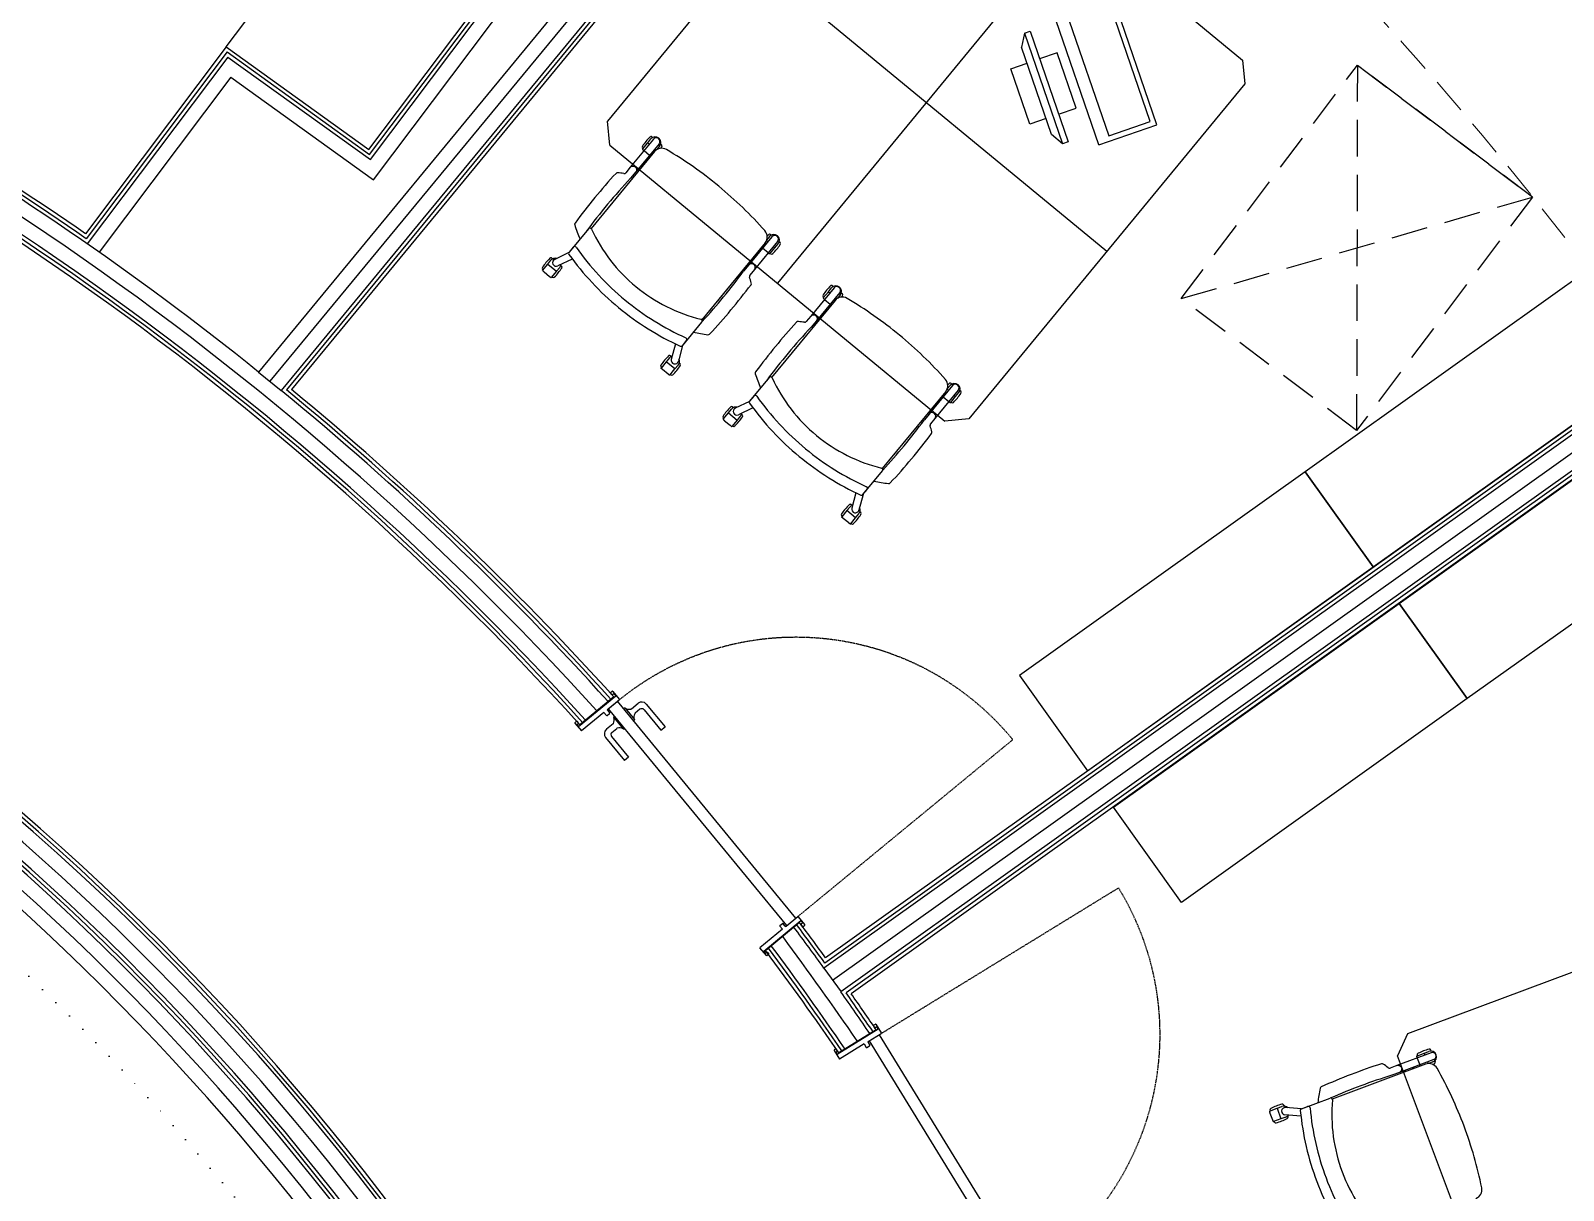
# Model space of a CAD drawing. Header units: millimetres. Extents: x 132785 to 150483, y 90225 to 103753.
# Drawn here: x 136300 to 136823, y 93785 to 94182 of the extents above; entities that cross this region are included whole.
import ezdxf

# ---------------------------------------------------------------- set-up
doc = ezdxf.new("R2010")
doc.units = ezdxf.units.MM
doc.linetypes.add('061-GZM-AP-100$0$HIDDEN', pattern=[0.375, 0.25, -0.125])
doc.linetypes.add('DOT', pattern=[6.35, 0, -6.35])
doc.layers.add('061-GZM-AP-100$0$A-kapi', color=2, linetype='Continuous')
doc.layers.add('061-GZM-AP-100$0$A-kiris', color=252, linetype='Continuous', lineweight=0)

msp = doc.modelspace()

# ---------------------------------------------------------------- linework, layer by layer
at = {"color": 253}
for p, q in [((136633.517, 94375.514), (136377.448, 94064.877)), ((136366.421, 94176.031), (136511.018, 94367.917)), ((136641.233, 94369.153), (136385.21, 94058.572)), ((136642.198, 94368.358), (136386.971, 94058.743)), ((136643.162, 94367.563), (136388.731, 94058.913)), ((136415.155, 94141.005), (136558.937, 94331.809)), ((136415.418, 94139.276), (136560.687, 94332.055)), ((136415.681, 94137.548), (136562.438, 94332.301)), ((136416.732, 94130.635), (136569.44, 94333.285)), ((136591.129, 94265.139), (136496.735, 94150.63)), ((136599.294, 94265.925), (136713.803, 94171.531)), ((136656.549, 94218.728), (136554.776, 94095.268)), ((136667.392, 94106.112), (136543.932, 94207.884)), ((136684.533, 94149.403), (136668.699, 94195.457)), ((136664.674, 94142.575), (136648.84, 94188.629)), ((136639.253, 94180.733), (136638.263, 94175.921)), ((136639.253, 94180.733), (136641.144, 94181.383)), ((136639.253, 94180.733), (136652.258, 94142.906)), ((136641.144, 94181.383), (136654.149, 94143.556)), ((136366.421, 94176.031), (136318.295, 94112.165)), ((136366.684, 94174.303), (136318.57, 94110.453)), ((136366.947, 94172.574), (136318.845, 94108.74)), ((136366.421, 94176.031), (136415.155, 94141.005)), ((136366.684, 94174.303), (136415.418, 94139.276)), ((136366.947, 94172.574), (136415.681, 94137.548)), ((136648.519, 94146.092), (136638.263, 94175.921)), ((136713.803, 94171.531), (136714.589, 94163.366)), ((136367.998, 94165.661), (136322.946, 94105.874)), ((136367.998, 94165.661), (136416.732, 94130.635)), ((136714.589, 94163.366), (136620.195, 94048.857)), ((136497.522, 94142.465), (136496.735, 94150.63)), ((136664.674, 94142.575), (136684.533, 94149.403)), ((136497.522, 94142.465), (136612.031, 94048.071)), ((136512.439, 94144.524), (136504.478, 94134.867)), ((136514.368, 94142.934), (136506.407, 94133.277)), ((136508.729, 94141.086), (136510.487, 94143.218)), ((136508.74, 94141.418), (136508.896, 94141.289)), ((136510.487, 94143.218), (136511.584, 94144.549)), ((136510.487, 94143.218), (136511.007, 94142.788)), ((136511.92, 94145.276), (136512.203, 94145.043)), ((136512.937, 94141.198), (136513.413, 94140.805)), ((136514.555, 94142.1), (136513.575, 94140.911)), ((136514.922, 94142.801), (136515.204, 94142.569)), ((136652.258, 94142.906), (136648.519, 94146.092)), ((136654.149, 94143.556), (136652.258, 94142.906)), ((136512.776, 94140.217), (136491.108, 94113.931)), ((136509.214, 94140.573), (136511.104, 94139.015)), ((136504.495, 94134.888), (136502.946, 94133.009)), ((136506.424, 94133.298), (136504.628, 94131.119)), ((136507.655, 94134.79), (136507.722, 94134.087)), ((136552.95, 94111.129), (136544.99, 94101.472)), ((136551.519, 94109.393), (136551.043, 94109.786)), ((136552.096, 94111.153), (136551.116, 94109.965)), ((136552.714, 94111.648), (136552.432, 94111.88)), ((136483.528, 94105.719), (136478.689, 94103.4)), ((136550.587, 94109.048), (136528.919, 94082.762)), ((136554.88, 94109.539), (136546.919, 94099.882)), ((136547.583, 94105.404), (136548.325, 94105.518)), ((136551.616, 94105.62), (136549.726, 94107.178)), ((136552.212, 94105.242), (136553.969, 94107.373)), ((136552.535, 94105.315), (136552.379, 94105.444)), ((136553.969, 94107.373), (136553.448, 94107.803)), ((136553.969, 94107.373), (136555.066, 94108.704)), ((136555.716, 94109.173), (136555.434, 94109.406)), ((136474.556, 94099.629), (136476.313, 94101.761)), ((136474.566, 94099.961), (136474.723, 94099.832)), ((136476.313, 94101.761), (136477.41, 94103.092)), ((136476.313, 94101.761), (136479.284, 94099.312)), ((136479.284, 94099.312), (136477.526, 94097.18)), ((136477.747, 94103.819), (136478.029, 94103.587)), ((136480.381, 94100.643), (136479.284, 94099.312)), ((136484.702, 94103.509), (136479.769, 94101.145)), ((136480.748, 94101.345), (136481.03, 94101.112)), ((136545.007, 94101.493), (136543.211, 94099.314)), ((136546.936, 94099.903), (136545.37, 94098.002)), ((136546.237, 94102.985), (136545.533, 94102.918)), ((136832.915, 94100.483), (136735.221, 94030.799)), ((136475.04, 94099.117), (136476.931, 94097.558)), ((136477.693, 94097.383), (136477.85, 94097.254)), ((136898.397, 94094.786), (136570.722, 93861.057)), ((136897.671, 94095.803), (136571.008, 93862.797)), ((136896.945, 94096.821), (136571.293, 93864.536)), ((136573.65, 94094.389), (136573.933, 94094.157)), ((136574.506, 94089.331), (136552.838, 94063.045)), ((136574.169, 94093.638), (136566.208, 94083.981)), ((136576.098, 94092.048), (136568.137, 94082.391)), ((136570.459, 94090.2), (136572.217, 94092.331)), ((136570.47, 94090.531), (136570.626, 94090.402)), ((136570.944, 94089.687), (136572.834, 94088.129)), ((136572.217, 94092.331), (136573.314, 94093.662)), ((136572.217, 94092.331), (136572.737, 94091.902)), ((136574.667, 94090.312), (136575.143, 94089.919)), ((136576.285, 94091.214), (136575.305, 94090.025)), ((136576.652, 94091.915), (136576.934, 94091.682)), ((136566.225, 94084.002), (136564.676, 94082.123)), ((136569.385, 94083.904), (136569.452, 94083.2)), ((136904.204, 94086.645), (136576.529, 93852.916)), ((136904.93, 94085.627), (136578.267, 93852.62)), ((136905.656, 94084.609), (136580.004, 93852.324)), ((136905.656, 94084.609), (136580.004, 93852.324)), ((136568.154, 94082.412), (136566.358, 94080.233)), ((136519.914, 94074.501), (136518.531, 94069.192)), ((136522.338, 94073.888), (136520.95, 94068.562)), ((136516.824, 94068.366), (136515.067, 94066.234)), ((136517.921, 94069.697), (136516.824, 94068.366)), ((136519.795, 94065.917), (136516.824, 94068.366)), ((136518.54, 94070.192), (136518.258, 94070.424)), ((136521.542, 94067.717), (136521.259, 94067.95)), ((136758.449, 93998.234), (136856.143, 94067.919)), ((136377.448, 94064.877), (136385.21, 94058.572)), ((136515.234, 94066.437), (136515.077, 94066.566)), ((136517.442, 94064.163), (136515.552, 94065.722)), ((136518.038, 94063.785), (136519.795, 94065.917)), ((136518.361, 94063.859), (136518.205, 94063.988)), ((136519.795, 94065.917), (136520.892, 94067.248)), ((136612.317, 94058.162), (136590.649, 94031.876)), ((136614.68, 94060.243), (136606.72, 94050.586)), ((136616.61, 94058.653), (136608.649, 94048.995)), ((136613.249, 94058.507), (136612.773, 94058.899)), ((136613.826, 94060.267), (136612.846, 94059.079)), ((136614.444, 94060.761), (136614.162, 94060.994)), ((136615.699, 94056.487), (136616.796, 94057.818)), ((136617.446, 94058.287), (136617.164, 94058.52)), ((136538.043, 94050.875), (136539.14, 94052.206)), ((136539.477, 94052.933), (136539.759, 94052.7)), ((136545.258, 94054.832), (136540.419, 94052.514)), ((136546.432, 94052.623), (136541.499, 94050.259)), ((136607.967, 94052.099), (136607.263, 94052.031)), ((136609.313, 94054.518), (136610.055, 94054.632)), ((136613.346, 94054.733), (136611.456, 94056.292)), ((136613.942, 94054.355), (136615.699, 94056.487)), ((136614.265, 94054.429), (136614.109, 94054.558)), ((136615.699, 94056.487), (136615.178, 94056.916)), ((136767.35, 93985.755), (136865.044, 94055.44)), ((136536.286, 94048.743), (136538.043, 94050.875)), ((136536.296, 94049.075), (136536.453, 94048.946)), ((136536.77, 94048.23), (136538.661, 94046.672)), ((136538.043, 94050.875), (136541.014, 94048.426)), ((136541.014, 94048.426), (136539.256, 94046.294)), ((136542.111, 94049.757), (136541.014, 94048.426)), ((136542.478, 94050.459), (136542.76, 94050.226)), ((136606.737, 94050.607), (136604.94, 94048.427)), ((136608.666, 94049.017), (136607.099, 94047.116)), ((136620.195, 94048.857), (136612.031, 94048.071)), ((136539.423, 94046.497), (136539.58, 94046.368)), ((136735.221, 94030.799), (136637.527, 93961.115)), ((136758.449, 93998.234), (136735.221, 94030.799)), ((136735.221, 94030.799), (136758.449, 93998.234)), ((136581.644, 94023.615), (136580.261, 94018.306)), ((136584.068, 94023.001), (136582.68, 94017.676)), ((136888.272, 94022.875), (136790.578, 93953.191)), ((136578.554, 94017.48), (136576.797, 94015.348)), ((136576.964, 94015.551), (136576.807, 94015.68)), ((136579.651, 94018.811), (136578.554, 94017.48)), ((136581.525, 94015.031), (136578.554, 94017.48)), ((136580.27, 94019.305), (136579.988, 94019.538)), ((136581.525, 94015.031), (136582.622, 94016.362)), ((136583.272, 94016.831), (136582.989, 94017.064)), ((136579.172, 94013.277), (136577.282, 94014.836)), ((136579.768, 94012.899), (136581.525, 94015.031)), ((136580.091, 94012.973), (136579.935, 94013.102)), ((136660.755, 93928.55), (136758.449, 93998.234)), ((136669.656, 93916.071), (136767.35, 93985.755)), ((136767.35, 93985.755), (136790.578, 93953.191)), ((136790.578, 93953.191), (136767.35, 93985.755)), ((136637.527, 93961.115), (136660.755, 93928.55)), ((136790.578, 93953.191), (136692.885, 93883.506)), ((136692.885, 93883.506), (136669.656, 93916.071)), ((136909.206, 93890.523), (136770.204, 93838.553)), ((136570.722, 93861.057), (136576.568, 93852.944)), ((136770.204, 93838.553), (136766.803, 93831.089)), ((136778.239, 93832.13), (136766.516, 93827.747)), ((136773.307, 93831.007), (136775.895, 93831.974)), ((136775.895, 93831.974), (136777.511, 93832.578)), ((136775.895, 93831.974), (136776.131, 93831.342)), ((136778.166, 93833.04), (136778.294, 93832.697)), ((136776.378, 93828.231), (136744.469, 93816.301)), ((136766.542, 93827.757), (136764.235, 93826.894)), ((136818.773, 93692.087), (136766.803, 93831.089)), ((136779.115, 93829.788), (136767.392, 93825.405)), ((136771.954, 93826.577), (136772.304, 93827.242)), ((136773.471, 93830.321), (136774.329, 93828.026)), ((136773.482, 93831.289), (136773.553, 93831.099)), ((136777.007, 93829), (136777.223, 93828.422)), ((136778.859, 93828.972), (136777.416, 93828.433)), ((136779.528, 93829.396), (136779.656, 93829.054)), ((136767.417, 93825.415), (136764.772, 93824.426)), ((136769.229, 93826.092), (136768.936, 93825.449)), ((136722.984, 93812.191), (136725.571, 93813.159)), ((136723.147, 93811.505), (136724.005, 93809.21)), ((136723.159, 93812.473), (136723.23, 93812.283)), ((136725.571, 93813.159), (136727.187, 93813.763)), ((136725.571, 93813.159), (136726.92, 93809.553)), ((136727.842, 93814.224), (136727.97, 93813.882)), ((136733.936, 93812.968), (136728.448, 93813.39)), ((136726.92, 93809.553), (136724.332, 93808.585)), ((136724.578, 93808.677), (136724.649, 93808.487)), ((136728.536, 93810.157), (136726.92, 93809.553)), ((136733.727, 93810.477), (136728.257, 93810.897)), ((136729.204, 93810.581), (136729.333, 93810.238))]:
    msp.add_line(p, q, dxfattribs=at)
at = {"color": 253, "ltscale": 12}
for p, q in [((136637.375, 94372.333), (136381.352, 94061.752)), ((136573.645, 93857), (136901.316, 94090.726))]:
    msp.add_line(p, q, dxfattribs=at)
at = {"color": 253, "linetype": '061-GZM-AP-100$0$HIDDEN', "ltscale": 50}
for p, q in [((136692.857, 94089.962), (136753.038, 94169.826)), ((136753.038, 94169.826), (136752.754, 94044.826)), ((136753.038, 94169.826), (136812.936, 94124.69)), ((136812.936, 94124.69), (136753.038, 94169.826)), ((136692.857, 94089.962), (136812.936, 94124.69)), ((136812.936, 94124.69), (136752.754, 94044.826)), ((136752.754, 94044.826), (136692.857, 94089.962)), ((136752.754, 94044.826), (136692.857, 94089.962))]:
    msp.add_line(p, q, dxfattribs=at)
at = {"color": 253, "linetype": 'ByBlock'}
for p, q in [((136490.238, 94113.871), (136483.585, 94105.801)), ((136485.033, 94107.557), (136483.585, 94105.801)), ((136522.322, 94073.869), (136528.975, 94081.939)), ((136522.322, 94073.869), (136523.77, 94075.625)), ((136551.968, 94062.985), (136545.315, 94054.915)), ((136546.763, 94056.671), (136545.315, 94054.915)), ((136584.052, 94022.983), (136590.705, 94031.053)), ((136584.052, 94022.983), (136585.5, 94024.739)), ((136733.913, 93812.959), (136743.71, 93816.623)), ((136733.913, 93812.959), (136736.045, 93813.757))]:
    msp.add_line(p, q, dxfattribs=at)
at = {"color": 253}
msp.add_lwpolyline([(136653.397, 94188.292), (136668.061, 94145.643), (136682.246, 94150.52), (136667.582, 94193.169)], close=True, dxfattribs=at)
for points in [[(136650.898, 94153.013), (136656.918, 94155.083), (136650.415, 94173.996), (136644.395, 94171.926)], [(136646.642, 94151.55), (136641.095, 94149.643), (136634.592, 94168.556), (136640.14, 94170.463)]]:
    msp.add_lwpolyline(points, dxfattribs=at)
for centre, radius, start, end in [((135720.849, 93248.707), 1047.5, 51.183737, 68.806899), ((135720.849, 93248.707), 1048.75, 55.254186, 68.810162), ((135720.849, 93248.707), 1050, 55.319765, 68.813418), ((135720.849, 93248.707), 1036.25, 42.223669, 68.777173), ((135720.849, 93248.707), 1037.5, 42.220257, 68.780508), ((135720.849, 93248.707), 1035, 42.214896, 68.786023), ((135720.849, 93248.707), 1450, 30.5, 40.5), ((136509.058, 94141.803), 0.5, 140.5, 230.5), ((136525.312, 94130.997), 20.016, 134.76548, 146.23451), ((136511.602, 94144.89), 0.5, 50.5, 140.5), ((136513.069, 94143.324), 1.925, 320.5, 140.5), ((136513.403, 94143.729), 1.25, 320.5, 140.5), ((136513.403, 94143.729), 1.25, 320.5, 140.5), ((136515.245, 94138.182), 3.2, 59.45196, 140.5), ((136498.632, 94152.99), 20.016, 324.49915, 326.23451), ((136514.886, 94142.183), 0.5, 320.5, 50.5), ((136445.67, 94020.292), 140.089, 50.5, 59.45196), ((136650.367, 93994.141), 204.808, 137.3867, 143.55037), ((136650.367, 93994.141), 200.007, 136.77503, 143.58109), ((136500.156, 94132.331), 0.7, 83.8236, 137.3867), ((136494.424, 94079.359), 53.981, 81.60602, 83.8236), ((136502.406, 94133.455), 0.7, 261.60602, 320.5), ((135720.849, 93248.707), 877.5, 324.469171, 141.530744), ((135720.849, 93248.707), 878.75, 334.813528, 131.186478), ((135720.849, 93248.707), 880, 334.894338, 131.105668), ((136445.67, 94020.292), 140.089, 41.54804, 50.5), ((135720.849, 93248.707), 867.5, 276.018284, 144.981716), ((135720.849, 93248.707), 866.25, 276.098149, 144.901851), ((135720.849, 93248.707), 865, 276.178241, 144.821759), ((136548.118, 94111.084), 3.2, 320.5, 41.54804), ((136565.824, 94097.601), 20.016, 134.76548, 136.50085), ((136552.114, 94111.495), 0.5, 50.5, 140.5), ((136553.581, 94109.929), 1.925, 320.5, 140.5), ((136553.915, 94110.334), 1.25, 320.5, 140.5), ((136552.853, 94105.701), 0.5, 230.5, 320.5), ((136539.144, 94119.595), 20.016, 314.76548, 326.23451), ((136555.398, 94108.788), 0.5, 320.5, 50.5), ((136474.884, 94100.347), 0.5, 140.5, 230.5), ((136491.138, 94089.54), 20.016, 134.76548, 146.23451), ((136477.429, 94103.433), 0.5, 50.5, 140.5), ((136478.896, 94101.868), 1.925, 75.43621, 140.5), ((136479.229, 94102.273), 1.25, 113.68878, 293.68878), ((136479.229, 94102.273), 1.25, 115.6002, 140.5), ((136464.458, 94111.533), 20.016, 314.76548, 326.23451), ((136478.896, 94101.868), 1.925, 320.5, 353.28698), ((136480.712, 94100.726), 0.5, 320.5, 50.5), ((136381.967, 94217.65), 200.007, 317.36315, 323.72497), ((136478.168, 94097.64), 0.5, 230.5, 320.5), ((136381.967, 94217.65), 204.808, 316.94963, 323.1133), ((136545.926, 94097.556), 0.713, 141.25645, 198.61556), ((136494.177, 94079.848), 53.981, 16.6764, 18.89398), ((136545.217, 94095.138), 0.7, 323.1133, 16.6764), ((136587.042, 94080.11), 20.016, 134.76548, 146.23451), ((136573.332, 94094.004), 0.5, 50.5, 140.5), ((136574.799, 94092.438), 1.925, 320.5, 140.5), ((136575.133, 94092.843), 1.25, 320.5, 140.5), ((136575.133, 94092.843), 1.25, 320.5, 140.5), ((136570.788, 94090.917), 0.5, 140.5, 230.5), ((136576.975, 94087.295), 3.2, 59.45196, 140.5), ((136560.362, 94102.103), 20.016, 324.49915, 326.23451), ((136576.616, 94091.297), 0.5, 320.5, 50.5), ((136507.4, 93969.406), 140.089, 50.5, 59.45196), ((136712.097, 93943.255), 204.808, 137.3867, 143.55037), ((136712.097, 93943.255), 200.007, 136.77503, 143.58109), ((136561.886, 94081.445), 0.7, 83.8236, 137.3867), ((136556.154, 94028.473), 53.981, 81.60602, 83.8236), ((136564.136, 94082.568), 0.7, 261.60602, 320.5), ((136507.4, 93969.406), 140.089, 41.54804, 50.5), ((136531.649, 94056.145), 20.016, 134.76548, 146.23451), ((136517.94, 94070.039), 0.5, 50.5, 140.5), ((136519.407, 94068.473), 1.925, 107.71302, 140.5), ((136519.741, 94068.878), 1.25, 165.4, 345.3998), ((136519.741, 94068.878), 1.25, 320.5, 345.3998), ((136519.407, 94068.473), 1.925, 320.5, 25.56379), ((136521.224, 94067.332), 0.5, 320.5, 50.5), ((136515.395, 94066.952), 0.5, 140.5, 230.5), ((136518.679, 94064.245), 0.5, 230.5, 320.5), ((136504.97, 94078.138), 20.016, 314.76548, 326.23451), ((135720.849, 93248.707), 1047.5, 42.193256, 50.636744), ((135720.849, 93248.707), 1048.75, 42.189917, 50.568291), ((135720.849, 93248.707), 1050, 42.186586, 50.5), ((136609.848, 94060.198), 3.2, 320.5, 41.54804), ((136627.554, 94046.715), 20.016, 134.76548, 136.50085), ((136613.844, 94060.608), 0.5, 50.5, 140.5), ((136615.311, 94059.043), 1.925, 320.5, 140.5), ((136615.645, 94059.448), 1.25, 320.5, 140.5), ((136600.874, 94068.708), 20.016, 314.76548, 326.23451), ((136617.128, 94057.901), 0.5, 320.5, 50.5), ((136552.868, 94038.654), 20.016, 134.76548, 146.23451), ((136539.159, 94052.547), 0.5, 50.5, 140.5), ((136540.625, 94050.981), 1.925, 75.43621, 140.5), ((136540.959, 94051.386), 1.25, 113.68878, 293.68878), ((136540.959, 94051.387), 1.25, 115.6002, 140.5), ((136614.583, 94054.815), 0.5, 230.5, 320.5), ((136536.614, 94049.461), 0.5, 140.5, 230.5), ((136526.188, 94060.647), 20.016, 314.76548, 326.23451), ((136540.625, 94050.981), 1.925, 320.5, 353.28698), ((136542.442, 94049.84), 0.5, 320.5, 50.5), ((136443.697, 94166.764), 200.007, 317.36315, 323.72497), ((136607.656, 94046.67), 0.713, 141.25645, 198.61556), ((136539.898, 94046.754), 0.5, 230.5, 320.5), ((136443.697, 94166.764), 204.808, 316.94963, 323.1133), ((136555.907, 94028.962), 53.981, 16.6764, 18.89398), ((136606.947, 94044.252), 0.7, 323.1133, 16.6764), ((136577.125, 94016.066), 0.5, 140.5, 230.5), ((136593.379, 94005.259), 20.016, 134.76548, 146.23451), ((136579.67, 94019.152), 0.5, 50.5, 140.5), ((136581.137, 94017.586), 1.925, 107.71302, 140.5), ((136581.471, 94017.992), 1.25, 165.4, 345.3998), ((136566.7, 94027.252), 20.016, 314.76548, 326.23451), ((136581.471, 94017.992), 1.25, 320.5, 345.3998), ((136581.137, 94017.586), 1.925, 320.5, 25.56379), ((136582.954, 94016.445), 0.5, 320.5, 50.5), ((136580.409, 94013.359), 0.5, 230.5, 320.5), ((135720.849, 93248.707), 1047.5, 35.773489, 36.721995), ((135720.849, 93248.707), 1048.75, 35.841455, 36.724931), ((135720.849, 93248.707), 1050, 35.909259, 36.727861), ((135720.849, 93248.707), 1037.5, 34.301752, 36.698248), ((135720.849, 93248.707), 1035, 34.30776, 36.69224), ((135720.849, 93248.707), 1036.25, 34.304752, 36.695248), ((135720.849, 93248.707), 1047.5, 34.278005, 35.226511), ((135720.849, 93248.707), 1048.75, 34.275069, 35.158545), ((135720.849, 93248.707), 1050, 34.272223, 35.090741), ((136782.624, 93813.978), 20.016, 104.76549, 116.23451), ((136778.185, 93830.775), 1.925, 290.5, 110.5), ((136777.697, 93832.865), 0.5, 20.5, 110.5), ((136778.677, 93830.959), 1.25, 290.5, 110.5), ((136824.166, 93633.441), 204.808, 107.8867, 114.05037), ((136761.477, 93827.683), 0.7, 54.3236, 107.8867), ((136730.403, 93784.401), 53.981, 52.10602, 54.3236), ((136763.994, 93827.565), 0.713, 232.38444, 289.74355), ((136773.951, 93831.464), 0.5, 110.5, 200.5), ((136777.498, 93825.234), 3.2, 29.45196, 110.5), ((136770.515, 93846.364), 20.016, 294.49915, 296.23451), ((136779.188, 93828.878), 0.5, 290.5, 20.5), ((136658.3, 93757.926), 140.089, 20.5, 29.45196), ((136824.166, 93633.441), 200.007, 107.27503, 113.63685), ((136723.627, 93812.648), 0.5, 110.5, 200.5), ((136732.3, 93795.162), 20.016, 104.76549, 116.23451), ((136728.353, 93812.144), 1.25, 85.6002, 265.6), ((136727.861, 93811.96), 1.925, 45.43621, 110.5), ((136727.374, 93814.049), 0.5, 20.5, 110.5), ((136728.353, 93812.144), 1.25, 85.6002, 110.5), ((136725.118, 93808.662), 0.5, 200.5, 290.5), ((136720.191, 93827.549), 20.016, 284.76549, 296.23451), ((136727.861, 93811.96), 1.925, 290.5, 323.28698), ((136728.864, 93810.063), 0.5, 290.5, 20.5), ((136658.3, 93757.926), 140.089, 11.54804, 20.5), ((136792.418, 93785.33), 3.2, 290.5, 11.54804)]:
    msp.add_arc(centre, radius, start, end, dxfattribs=at)
at = {"color": 253, "ltscale": 12}
for radius, start, end in [(1042.5, 42.206692, 68.793766), (872.5, 276.029645, 141.850752), (1042.5, 34.301752, 36.698248)]:
    msp.add_arc((135720.849, 93248.707), radius, start, end, dxfattribs=at)
at = {"color": 253, "linetype": 'ByBlock'}
for centre, radius, start, end in [((136486.187, 94115.404), 0.7, 143.55037, 197.73418), ((136537.638, 94131.858), 54.717, 197.73418, 203.15561), ((136490.701, 94113.49), 0.6, 24.89552, 140.5), ((136542.248, 94137.412), 56.227, 204.89552, 230.44346), ((136484.048, 94105.419), 0.6, 140.5, 215.60759), ((136561.537, 94160.911), 95.909, 215.60759, 230.50356), ((136485.496, 94107.176), 0.6, 35.26062, 140.5), ((136561.607, 94160.986), 92.612, 215.26062, 230.5), ((136542.159, 94137.485), 56.227, 230.55654, 256.10448), ((136561.607, 94160.986), 92.612, 230.5, 245.73917), ((136561.546, 94160.904), 95.909, 230.49644, 245.3922), ((136537.922, 94131.905), 54.717, 257.54426, 262.76582), ((136528.521, 94082.314), 0.6, 320.5, 76.10448), ((136521.859, 94074.25), 0.6, 245.3922, 320.5), ((136523.307, 94076.007), 0.6, 320.5, 65.73917), ((136531.12, 94078.318), 0.7, 262.76582, 316.94963), ((136547.917, 94064.518), 0.7, 143.55037, 197.73418), ((136599.368, 94080.972), 54.717, 197.73418, 203.15561), ((136552.431, 94062.604), 0.6, 24.89552, 140.5), ((136603.978, 94086.526), 56.227, 204.89552, 230.44346), ((136545.778, 94054.533), 0.6, 140.5, 215.60759), ((136623.267, 94110.025), 95.909, 215.60759, 230.50356), ((136547.226, 94056.29), 0.6, 35.26062, 140.5), ((136623.337, 94110.1), 92.612, 215.26062, 230.5), ((136603.889, 94086.599), 56.227, 230.55654, 256.10448), ((136623.337, 94110.1), 92.612, 230.5, 245.73917), ((136623.276, 94110.018), 95.909, 230.49644, 245.3922), ((136590.251, 94031.427), 0.6, 320.5, 76.10448), ((136599.652, 94081.019), 54.717, 257.54426, 262.76582), ((136592.85, 94027.432), 0.7, 262.76582, 316.94963), ((136583.589, 94023.364), 0.6, 245.3922, 320.5), ((136585.037, 94025.121), 0.6, 320.5, 65.73917), ((136793.866, 93808.814), 54.717, 168.23418, 173.45574), ((136740.984, 93819.829), 0.7, 114.05037, 168.23418), ((136743.916, 93816.071), 0.6, 354.89552, 110.5), ((136734.123, 93812.397), 0.6, 110.5, 185.6078), ((136828.976, 93821.711), 95.909, 185.6078, 200.50356), ((136736.255, 93813.195), 0.6, 5.26083, 110.5), ((136829.074, 93821.741), 92.612, 185.26083, 200.5), ((136800.521, 93811.005), 56.227, 174.89552, 200.44346), ((136800.481, 93811.112), 56.227, 200.55654, 226.10448), ((136828.98, 93821.7), 95.909, 200.49644, 215.39241), ((136829.074, 93821.741), 92.612, 200.5, 215.73938)]:
    msp.add_arc(centre, radius, start, end, dxfattribs=at)
for radius, start, end in [(860, 276.167645, 144.832355), (855, 276.156926, 144.843074)]:
    msp.add_arc((135720.849, 93248.707), radius, start, end)
at = {"color": 253, "linetype": 'DOT'}
msp.add_arc((135720.849, 93248.707), 840, 277.180119, 143.819919, dxfattribs=at)
at = {"color": 253, "extrusion": (0, 0, -1)}
for centre, major_axis in [((136505.46, 94134.093), (-0.965, 0.795)), ((136567.19, 94083.207), (-0.965, 0.795)), ((136766.98, 93826.586), (-0.438, 1.171))]:
    msp.add_ellipse(centre, major_axis=major_axis, ratio=0.959336, start_param=0, end_param=3.1415927, dxfattribs=at)
at = {"color": 253}
for centre in [(136545.972, 94100.698), (136607.702, 94049.812)]:
    msp.add_ellipse(centre, major_axis=(-0.965, 0.795), ratio=0.959336, start_param=3.1415927, end_param=6.2831853, dxfattribs=at)
for points, knots in [([(136508.729, 94141.086), (136508.722, 94141.077), (136508.719, 94141.067), (136508.721, 94141.042), (136508.726, 94141.027), (136508.745, 94140.994), (136508.759, 94140.976), (136508.793, 94140.937), (136508.814, 94140.916), (136508.859, 94140.872), (136508.885, 94140.849), (136508.943, 94140.798), (136508.974, 94140.772), (136509.041, 94140.716), (136509.075, 94140.688), (136509.145, 94140.63), (136509.18, 94140.601), (136509.214, 94140.573)], [32.4963648, 32.4963648, 32.4963648, 32.4963648, 33.8319673, 33.8319673, 35.1675698, 35.1675698, 36.5031723, 36.5031723, 37.8387748, 37.8387748, 39.1577116, 39.1577116, 40.4766485, 40.4766485, 41.7955854, 41.7955854, 43.1145222, 43.1145222, 43.1145222, 43.1145222]), ([(136549.726, 94107.178), (136549.692, 94107.206), (136549.657, 94107.235), (136549.587, 94107.292), (136549.552, 94107.321), (136549.486, 94107.376), (136549.455, 94107.403), (136549.397, 94107.453), (136549.371, 94107.477), (136549.34, 94107.506), (136549.333, 94107.514), (136549.325, 94107.521)], [43.1145222, 43.1145222, 43.1145222, 43.1145222, 44.4334591, 44.4334591, 45.752396, 45.752396, 47.0713328, 47.0713328, 48.3902697, 48.3902697, 48.8662742, 48.8662742, 48.8662742, 48.8662742]), ([(136552.212, 94105.242), (136552.205, 94105.233), (136552.195, 94105.228), (136552.17, 94105.225), (136552.155, 94105.227), (136552.119, 94105.239), (136552.098, 94105.249), (136552.053, 94105.276), (136552.029, 94105.292), (136551.977, 94105.328), (136551.949, 94105.349), (136551.889, 94105.396), (136551.857, 94105.422), (136551.79, 94105.477), (136551.755, 94105.505), (136551.685, 94105.563), (136551.65, 94105.592), (136551.616, 94105.62)], [32.4963648, 32.4963648, 32.4963648, 32.4963648, 33.8319673, 33.8319673, 35.1675698, 35.1675698, 36.5031723, 36.5031723, 37.8387748, 37.8387748, 39.1577116, 39.1577116, 40.4766485, 40.4766485, 41.7955854, 41.7955854, 43.1145222, 43.1145222, 43.1145222, 43.1145222]), ([(136474.556, 94099.629), (136474.549, 94099.621), (136474.545, 94099.61), (136474.547, 94099.585), (136474.552, 94099.571), (136474.571, 94099.538), (136474.585, 94099.519), (136474.619, 94099.48), (136474.64, 94099.459), (136474.686, 94099.416), (136474.712, 94099.392), (136474.769, 94099.342), (136474.801, 94099.315), (136474.867, 94099.26), (136474.901, 94099.231), (136474.971, 94099.174), (136475.006, 94099.145), (136475.04, 94099.117)], [32.4963648, 32.4963648, 32.4963648, 32.4963648, 33.8319673, 33.8319673, 35.1675698, 35.1675698, 36.5031723, 36.5031723, 37.8387748, 37.8387748, 39.1577116, 39.1577116, 40.4766485, 40.4766485, 41.7955854, 41.7955854, 43.1145222, 43.1145222, 43.1145222, 43.1145222]), ([(136476.931, 94097.558), (136476.965, 94097.53), (136477, 94097.501), (136477.07, 94097.444), (136477.104, 94097.415), (136477.171, 94097.361), (136477.204, 94097.335), (136477.264, 94097.288), (136477.292, 94097.267), (136477.343, 94097.231), (136477.368, 94097.215), (136477.413, 94097.188), (136477.433, 94097.178), (136477.469, 94097.166), (136477.485, 94097.164), (136477.51, 94097.167), (136477.519, 94097.172), (136477.526, 94097.18)], [43.1145222, 43.1145222, 43.1145222, 43.1145222, 44.4334591, 44.4334591, 45.752396, 45.752396, 47.0713328, 47.0713328, 48.3902697, 48.3902697, 49.7258722, 49.7258722, 51.0614747, 51.0614747, 52.3970772, 52.3970772, 53.7326797, 53.7326797, 53.7326797, 53.7326797]), ([(136570.459, 94090.2), (136570.452, 94090.191), (136570.449, 94090.181), (136570.451, 94090.156), (136570.456, 94090.141), (136570.475, 94090.108), (136570.489, 94090.09), (136570.523, 94090.05), (136570.544, 94090.029), (136570.589, 94089.986), (136570.615, 94089.963), (136570.673, 94089.912), (136570.704, 94089.885), (136570.771, 94089.83), (136570.805, 94089.801), (136570.875, 94089.744), (136570.91, 94089.715), (136570.944, 94089.687)], [32.4963648, 32.4963648, 32.4963648, 32.4963648, 33.8319673, 33.8319673, 35.1675698, 35.1675698, 36.5031723, 36.5031723, 37.8387748, 37.8387748, 39.1577116, 39.1577116, 40.4766485, 40.4766485, 41.7955854, 41.7955854, 43.1145222, 43.1145222, 43.1145222, 43.1145222]), ([(136515.552, 94065.722), (136515.518, 94065.75), (136515.483, 94065.779), (136515.413, 94065.836), (136515.378, 94065.865), (136515.312, 94065.92), (136515.281, 94065.947), (136515.223, 94065.997), (136515.197, 94066.021), (136515.151, 94066.064), (136515.131, 94066.085), (136515.096, 94066.125), (136515.083, 94066.143), (136515.064, 94066.176), (136515.058, 94066.19), (136515.057, 94066.215), (136515.06, 94066.226), (136515.067, 94066.234)], [43.1145222, 43.1145222, 43.1145222, 43.1145222, 44.4334591, 44.4334591, 45.752396, 45.752396, 47.0713328, 47.0713328, 48.3902697, 48.3902697, 49.7258722, 49.7258722, 51.0614747, 51.0614747, 52.3970772, 52.3970772, 53.7326797, 53.7326797, 53.7326797, 53.7326797]), ([(136518.038, 94063.785), (136518.031, 94063.777), (136518.021, 94063.772), (136517.996, 94063.769), (136517.981, 94063.771), (136517.945, 94063.783), (136517.924, 94063.793), (136517.879, 94063.82), (136517.854, 94063.836), (136517.803, 94063.872), (136517.775, 94063.893), (136517.715, 94063.94), (136517.683, 94063.966), (136517.616, 94064.02), (136517.581, 94064.049), (136517.511, 94064.106), (136517.476, 94064.135), (136517.442, 94064.163)], [32.4963648, 32.4963648, 32.4963648, 32.4963648, 33.8319673, 33.8319673, 35.1675698, 35.1675698, 36.5031723, 36.5031723, 37.8387748, 37.8387748, 39.1577116, 39.1577116, 40.4766485, 40.4766485, 41.7955854, 41.7955854, 43.1145222, 43.1145222, 43.1145222, 43.1145222]), ([(136611.456, 94056.292), (136611.422, 94056.32), (136611.387, 94056.349), (136611.317, 94056.406), (136611.282, 94056.435), (136611.216, 94056.49), (136611.185, 94056.517), (136611.127, 94056.567), (136611.101, 94056.591), (136611.07, 94056.62), (136611.062, 94056.628), (136611.055, 94056.635)], [43.1145222, 43.1145222, 43.1145222, 43.1145222, 44.4334591, 44.4334591, 45.752396, 45.752396, 47.0713328, 47.0713328, 48.3902697, 48.3902697, 48.8662742, 48.8662742, 48.8662742, 48.8662742]), ([(136613.942, 94054.355), (136613.935, 94054.347), (136613.925, 94054.342), (136613.9, 94054.339), (136613.885, 94054.341), (136613.849, 94054.353), (136613.828, 94054.363), (136613.783, 94054.39), (136613.759, 94054.406), (136613.707, 94054.442), (136613.679, 94054.463), (136613.619, 94054.51), (136613.587, 94054.536), (136613.52, 94054.59), (136613.485, 94054.619), (136613.415, 94054.676), (136613.38, 94054.705), (136613.346, 94054.733)], [32.4963648, 32.4963648, 32.4963648, 32.4963648, 33.8319673, 33.8319673, 35.1675698, 35.1675698, 36.5031723, 36.5031723, 37.8387748, 37.8387748, 39.1577116, 39.1577116, 40.4766485, 40.4766485, 41.7955854, 41.7955854, 43.1145222, 43.1145222, 43.1145222, 43.1145222]), ([(136536.286, 94048.743), (136536.279, 94048.735), (136536.275, 94048.724), (136536.277, 94048.699), (136536.282, 94048.684), (136536.301, 94048.652), (136536.315, 94048.633), (136536.349, 94048.594), (136536.37, 94048.573), (136536.415, 94048.53), (136536.442, 94048.506), (136536.499, 94048.456), (136536.531, 94048.429), (136536.597, 94048.374), (136536.631, 94048.345), (136536.701, 94048.287), (136536.736, 94048.258), (136536.77, 94048.23)], [32.4963648, 32.4963648, 32.4963648, 32.4963648, 33.8319673, 33.8319673, 35.1675698, 35.1675698, 36.5031723, 36.5031723, 37.8387748, 37.8387748, 39.1577116, 39.1577116, 40.4766485, 40.4766485, 41.7955854, 41.7955854, 43.1145222, 43.1145222, 43.1145222, 43.1145222]), ([(136538.661, 94046.672), (136538.695, 94046.644), (136538.73, 94046.615), (136538.799, 94046.558), (136538.834, 94046.529), (136538.901, 94046.475), (136538.933, 94046.449), (136538.994, 94046.402), (136539.022, 94046.381), (136539.073, 94046.345), (136539.098, 94046.328), (136539.143, 94046.302), (136539.163, 94046.292), (136539.199, 94046.28), (136539.215, 94046.277), (136539.24, 94046.28), (136539.249, 94046.286), (136539.256, 94046.294)], [43.1145222, 43.1145222, 43.1145222, 43.1145222, 44.4334591, 44.4334591, 45.752396, 45.752396, 47.0713328, 47.0713328, 48.3902697, 48.3902697, 49.7258722, 49.7258722, 51.0614747, 51.0614747, 52.3970772, 52.3970772, 53.7326797, 53.7326797, 53.7326797, 53.7326797]), ([(136577.282, 94014.836), (136577.248, 94014.863), (136577.213, 94014.892), (136577.143, 94014.95), (136577.108, 94014.979), (136577.042, 94015.034), (136577.01, 94015.061), (136576.953, 94015.111), (136576.927, 94015.135), (136576.881, 94015.178), (136576.861, 94015.199), (136576.826, 94015.238), (136576.813, 94015.257), (136576.794, 94015.289), (136576.788, 94015.304), (136576.787, 94015.329), (136576.79, 94015.34), (136576.797, 94015.348)], [43.1145222, 43.1145222, 43.1145222, 43.1145222, 44.4334591, 44.4334591, 45.752396, 45.752396, 47.0713328, 47.0713328, 48.3902697, 48.3902697, 49.7258722, 49.7258722, 51.0614747, 51.0614747, 52.3970772, 52.3970772, 53.7326797, 53.7326797, 53.7326797, 53.7326797]), ([(136579.768, 94012.899), (136579.761, 94012.891), (136579.751, 94012.885), (136579.726, 94012.882), (136579.711, 94012.885), (136579.675, 94012.897), (136579.654, 94012.907), (136579.609, 94012.933), (136579.584, 94012.95), (136579.533, 94012.986), (136579.505, 94013.007), (136579.445, 94013.054), (136579.413, 94013.08), (136579.346, 94013.134), (136579.311, 94013.163), (136579.241, 94013.22), (136579.206, 94013.249), (136579.172, 94013.277)], [32.4963648, 32.4963648, 32.4963648, 32.4963648, 33.8319673, 33.8319673, 35.1675698, 35.1675698, 36.5031723, 36.5031723, 37.8387748, 37.8387748, 39.1577116, 39.1577116, 40.4766485, 40.4766485, 41.7955854, 41.7955854, 43.1145222, 43.1145222, 43.1145222, 43.1145222]), ([(136773.307, 93831.007), (136773.297, 93831.003), (136773.289, 93830.996), (136773.278, 93830.973), (136773.275, 93830.958), (136773.275, 93830.92), (136773.278, 93830.897), (136773.288, 93830.846), (136773.295, 93830.817), (136773.313, 93830.757), (136773.324, 93830.724), (136773.349, 93830.651), (136773.363, 93830.612), (136773.392, 93830.531), (136773.408, 93830.489), (136773.439, 93830.404), (136773.455, 93830.362), (136773.471, 93830.321)], [32.4963648, 32.4963648, 32.4963648, 32.4963648, 33.8319673, 33.8319673, 35.1675698, 35.1675698, 36.5031723, 36.5031723, 37.8387748, 37.8387748, 39.1577116, 39.1577116, 40.4766485, 40.4766485, 41.7955854, 41.7955854, 43.1145222, 43.1145222, 43.1145222, 43.1145222]), ([(136774.329, 93828.026), (136774.344, 93827.985), (136774.36, 93827.942), (136774.392, 93827.857), (136774.408, 93827.815), (136774.438, 93827.735), (136774.453, 93827.696), (136774.482, 93827.625), (136774.496, 93827.593), (136774.514, 93827.555), (136774.518, 93827.545), (136774.523, 93827.535)], [43.1145222, 43.1145222, 43.1145222, 43.1145222, 44.4334591, 44.4334591, 45.752396, 45.752396, 47.0713328, 47.0713328, 48.3902697, 48.3902697, 48.8662742, 48.8662742, 48.8662742, 48.8662742]), ([(136722.984, 93812.191), (136722.974, 93812.188), (136722.965, 93812.18), (136722.954, 93812.157), (136722.952, 93812.142), (136722.951, 93812.104), (136722.954, 93812.082), (136722.964, 93812.03), (136722.972, 93812.002), (136722.989, 93811.941), (136723, 93811.908), (136723.025, 93811.836), (136723.039, 93811.797), (136723.069, 93811.716), (136723.084, 93811.674), (136723.116, 93811.589), (136723.132, 93811.546), (136723.147, 93811.505)], [32.4963648, 32.4963648, 32.4963648, 32.4963648, 33.8319673, 33.8319673, 35.1675698, 35.1675698, 36.5031723, 36.5031723, 37.8387748, 37.8387748, 39.1577116, 39.1577116, 40.4766485, 40.4766485, 41.7955854, 41.7955854, 43.1145222, 43.1145222, 43.1145222, 43.1145222]), ([(136724.005, 93809.21), (136724.021, 93809.169), (136724.036, 93809.126), (136724.068, 93809.042), (136724.084, 93809), (136724.115, 93808.919), (136724.13, 93808.881), (136724.159, 93808.81), (136724.172, 93808.777), (136724.199, 93808.721), (136724.212, 93808.694), (136724.238, 93808.649), (136724.251, 93808.63), (136724.275, 93808.601), (136724.288, 93808.591), (136724.311, 93808.582), (136724.322, 93808.581), (136724.332, 93808.585)], [43.1145222, 43.1145222, 43.1145222, 43.1145222, 44.4334591, 44.4334591, 45.752396, 45.752396, 47.0713328, 47.0713328, 48.3902697, 48.3902697, 49.7258722, 49.7258722, 51.0614747, 51.0614747, 52.3970772, 52.3970772, 53.7326797, 53.7326797, 53.7326797, 53.7326797])]:
    msp.add_open_spline(points, degree=3, knots=knots, dxfattribs=at)
at = {"layer": '061-GZM-AP-100$0$A-kapi', "color": 253}
for p, q in [((136486.858, 93943.669), (136499.575, 93954.136)), ((136496.733, 93949.491), (136500.744, 93952.793)), ((136497.003, 93949.714), (136500.744, 93952.793)), ((136498.176, 93954.662), (136497.772, 93955.152)), ((136497.782, 93955.25), (136498.342, 93955.712)), ((136498.325, 93954.48), (136498.176, 93954.662)), ((136498.945, 93954.9), (136498.424, 93954.471)), ((136498.553, 93955.691), (136500.765, 93953.004)), ((136495.497, 93948.474), (136487.835, 93942.168)), ((136495.497, 93948.474), (136496.368, 93947.417)), ((136496.579, 93947.396), (136497.428, 93948.095)), ((136496.705, 93949.21), (136497.449, 93948.306)), ((136485.614, 93944.866), (136487.835, 93942.168)), ((136486.178, 93945.525), (136485.634, 93945.077)), ((136486.426, 93945.334), (136486.276, 93945.515)), ((136486.315, 93944.329), (136486.82, 93944.745)), ((136486.858, 93943.669), (136486.315, 93944.329)), ((136486.829, 93944.843), (136486.426, 93945.334)), ((136556.505, 93874.353), (136548.843, 93868.046)), ((136556.505, 93874.353), (136555.635, 93875.411)), ((136555.655, 93875.622), (136556.505, 93876.321)), ((136557.234, 93875.671), (136556.716, 93876.3)), ((136557.459, 93875.397), (136557.084, 93875.852)), ((136557.741, 93875.37), (136561.752, 93878.672)), ((136562.943, 93875.973), (136563.092, 93875.792)), ((136563.474, 93876.501), (136562.952, 93876.072)), ((136563.092, 93875.792), (136563.496, 93875.301)), ((136563.594, 93875.292), (136564.155, 93875.753)), ((136551.064, 93865.348), (136548.843, 93868.046)), ((136550.129, 93866.799), (136550.672, 93866.139)), ((136550.672, 93866.139), (136551.177, 93866.554)), ((136551.819, 93865.775), (136551.275, 93865.327)), ((136551.276, 93866.545), (136551.425, 93866.363)), ((136551.425, 93866.363), (136551.828, 93865.873)), ((136585.835, 93835.983), (136590.263, 93838.701)), ((136587.976, 93840.905), (136587.644, 93841.446)), ((136587.667, 93841.543), (136588.286, 93841.922)), ((136588.099, 93840.705), (136587.976, 93840.905)), ((136588.772, 93841.035), (136588.196, 93840.682)), ((136574.185, 93832.933), (136576.014, 93829.954)), ((136574.835, 93833.507), (136574.235, 93833.139)), ((136574.806, 93832.304), (136575.363, 93832.646)), ((136575.253, 93831.576), (136574.806, 93832.304)), ((136575.263, 93832.943), (136574.931, 93833.484)), ((136575.386, 93832.743), (136575.263, 93832.943)), ((136584.472, 93835.146), (136576.014, 93829.954)), ((136584.472, 93835.146), (136585.188, 93833.978)), ((136585.395, 93833.929), (136586.332, 93834.504)), ((136585.769, 93835.708), (136586.078, 93835.205)), ((136585.955, 93835.405), (136586.381, 93834.71))]:
    msp.add_line(p, q, dxfattribs=at)
at = {"layer": '061-GZM-AP-100$0$A-kapi', "color": 253, "ltscale": 3}
for p, q in [((136498.859, 93953.832), (136487.277, 93944.299)), ((136498.945, 93954.9), (136499.575, 93954.136)), ((136558.042, 93875.618), (136497.034, 93949.739)), ((136561.138, 93878.166), (136500.13, 93952.287)), ((136502.728, 93949.896), (136505.909, 93946.032)), ((136504.912, 93949.749), (136507.16, 93951.599)), ((136507.814, 93949.544), (136506.184, 93948.203)), ((136509.222, 93949.408), (136515.01, 93942.376)), ((136509.977, 93951.325), (136516.401, 93943.521)), ((136498.613, 93944.564), (136496.366, 93942.714)), ((136498.256, 93941.678), (136499.885, 93943.019)), ((136498.889, 93946.735), (136502.069, 93942.872)), ((136515.01, 93942.376), (136516.401, 93943.521)), ((136496.092, 93939.897), (136502.516, 93932.092)), ((136498.119, 93940.269), (136503.907, 93933.237)), ((136503.907, 93933.237), (136502.516, 93932.092)), ((136562.845, 93877.266), (136550.129, 93866.799)), ((136562.409, 93876.622), (136550.827, 93867.089)), ((136564.175, 93875.964), (136561.964, 93878.651)), ((136563.474, 93876.501), (136562.845, 93877.266)), ((136589.29, 93840.192), (136575.253, 93831.576)), ((136588.539, 93839.989), (136575.755, 93832.142)), ((136588.492, 93841.873), (136590.313, 93838.907)), ((136588.772, 93841.035), (136589.29, 93840.192)), ((136589.585, 93838.284), (136639.806, 93756.468)), ((136586.168, 93836.187), (136636.389, 93754.371))]:
    msp.add_line(p, q, dxfattribs=at)
at = {"layer": '061-GZM-AP-100$0$A-kapi', "color": 253, "linetype": '061-GZM-AP-100$0$HIDDEN'}
for p, q in [((136561.138, 93878.166), (136635.26, 93939.174)), ((136589.585, 93838.284), (136671.401, 93888.505))]:
    msp.add_line(p, q, dxfattribs=at)
for centre, start, end in [((136561.138, 93878.166), 39.45718, 129.45717), ((136589.585, 93838.284), 301.54283, 31.54282)]:
    msp.add_arc(centre, 96, start, end, dxfattribs=at)
at = {"layer": '061-GZM-AP-100$0$A-kapi', "color": 253}
for centre, radius, start, end in [((136497.826, 93955.196), 0.07, 129.45718, 219.45718), ((136498.379, 93954.525), 0.07, 219.45718, 309.45718), ((136498.437, 93955.596), 0.15, 39.45718, 129.45718), ((136500.649, 93952.909), 0.15, 309.45718, 39.45718), ((136496.484, 93947.512), 0.15, 219.45718, 309.45718), ((136496.86, 93949.337), 0.2, 129.45718, 219.45718), ((136497.333, 93948.211), 0.15, 309.45718, 39.45718), ((136485.73, 93944.961), 0.15, 129.45718, 219.45718), ((136486.222, 93945.471), 0.07, 39.45718, 129.45718), ((136486.775, 93944.799), 0.07, 309.45718, 39.45718), ((136555.751, 93875.506), 0.15, 129.45718, 219.45718), ((136556.6, 93876.205), 0.15, 39.45718, 129.45718), ((136557.614, 93875.524), 0.2, 219.45718, 309.45718), ((136562.997, 93876.018), 0.07, 129.45718, 219.45718), ((136563.55, 93875.346), 0.07, 219.45718, 309.45718), ((136564.059, 93875.869), 0.15, 309.45718, 39.45718), ((136551.18, 93865.443), 0.15, 219.45718, 309.45718), ((136551.221, 93866.5), 0.07, 39.45718, 129.45718), ((136551.774, 93865.829), 0.07, 309.45718, 39.45718), ((136587.704, 93841.483), 0.07, 121.54282, 211.54282), ((136588.159, 93840.741), 0.07, 211.54282, 301.54282), ((136588.364, 93841.794), 0.15, 31.54282, 121.54282), ((136574.313, 93833.011), 0.15, 121.54282, 211.54282), ((136574.872, 93833.448), 0.07, 31.54282, 121.54282), ((136575.327, 93832.706), 0.07, 301.54282, 31.54282), ((136585.316, 93834.057), 0.15, 211.54282, 301.54282), ((136585.94, 93835.812), 0.2, 121.54282, 211.54282), ((136586.254, 93834.632), 0.15, 301.54282, 31.54282)]:
    msp.add_arc(centre, radius, start, end, dxfattribs=at)
at = {"layer": '061-GZM-AP-100$0$A-kapi', "color": 253, "ltscale": 3}
for centre, radius, start, end in [((136499.739, 93946.858), 0.859, 146.22087, 188.21984), ((136502.445, 93949.085), 0.859, 70.69453, 112.69349), ((136504.001, 93952.015), 2.472, 239.02802, 287.51572), ((136504.594, 93950.135), 0.5, 287.51572, 309.45718), ((136508.233, 93946.873), 2.472, 151.39864, 199.88635), ((136506.502, 93947.817), 0.5, 129.45718, 151.39864), ((136508.432, 93950.053), 2.002, 39.45718, 129.45718), ((136508.45, 93948.772), 1.001, 39.45718, 129.45718), ((136497.638, 93941.169), 2.002, 129.45718, 219.45718), ((136498.295, 93944.951), 0.5, 309.45718, 331.39864), ((136496.564, 93945.895), 2.472, 331.39864, 19.88635), ((136500.203, 93942.632), 0.5, 107.51572, 129.45718), ((136500.797, 93940.752), 2.472, 59.02802, 107.51572), ((136502.353, 93943.682), 0.859, 250.69453, 292.69349), ((136505.059, 93945.909), 0.859, 326.22087, 8.21984), ((136498.892, 93940.905), 1.001, 129.45718, 219.45718), ((136561.848, 93878.556), 0.15, 39.45718, 129.45718), ((136590.185, 93838.829), 0.15, 301.54282, 31.54282)]:
    msp.add_arc(centre, radius, start, end, dxfattribs=at)
at = {"layer": '061-GZM-AP-100$0$A-kiris', "color": 253, "linetype": '061-GZM-AP-100$0$HIDDEN', "ltscale": 50}
for radius in [1450, 1400]:
    msp.add_circle((135720.849, 93248.707), radius, dxfattribs=at)

doc.saveas('drawing.dxf')
